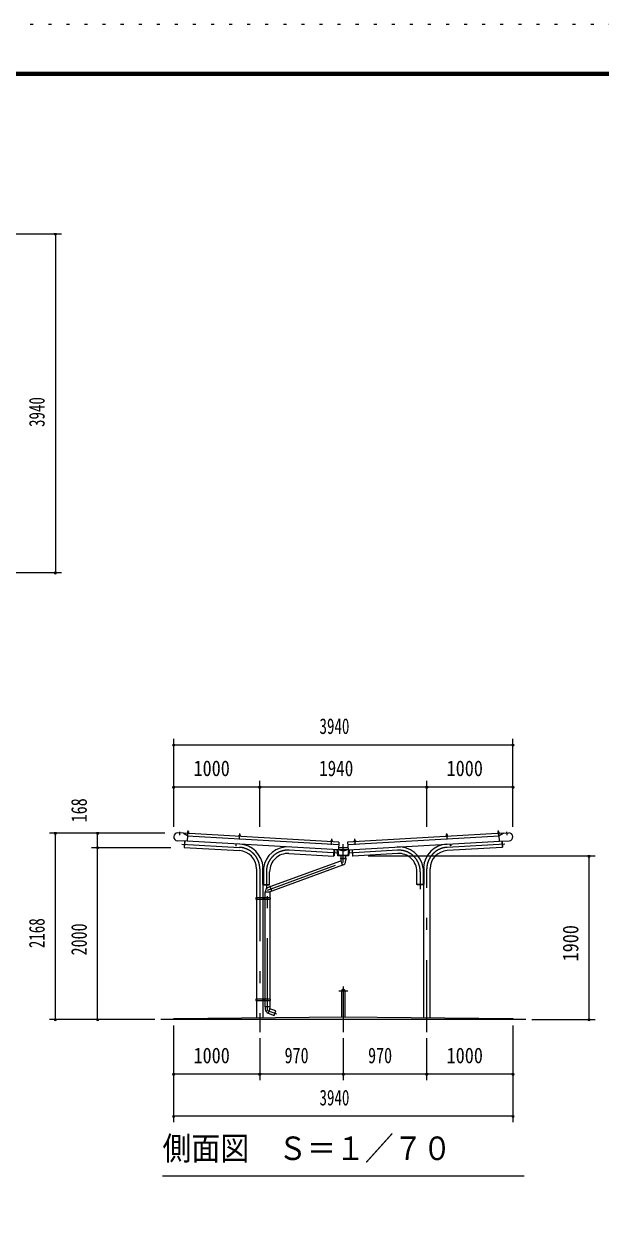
# Model space of a CAD drawing. Units: millimetres, scale not verified. Extents: x -30294 to 30299, y -14700 to 14700.
# Drawn here: x 1878 to 8577, y 668 to 14700 of the extents above; entities that cross this region are included whole.
import ezdxf
from ezdxf.enums import TextEntityAlignment as Align

# ---------------------------------------------------------------- set-up
doc = ezdxf.new("R2010")
doc.units = ezdxf.units.MM
doc.header["$LTSCALE"] = 70
doc.linetypes.add('USER3', pattern=[24, 12, -5, 2, -5])
doc.linetypes.add('USER4', pattern=[3, 0.5, -2.5])
for name, color, linetype, lineweight in [('0-2_1-0BOLD', 7, 'Continuous', 18), ('0-3_1-2CENTER', 3, 'USER3', 18), ('0-5_1-5DIM', 3, 'Continuous', 18), ('0-C_F-F', 5, 'Continuous', 18), ('0-D_F-E_J_ADD', 5, 'USER4', 18)]:
    doc.layers.add(name, color=color, linetype=linetype, lineweight=lineweight)
doc.styles.add('ＭＳ ゴシック', font='')
doc.styles.get('ＭＳ ゴシック').set_extended_font_data('MS Gothic')

msp = doc.modelspace()

# ---------------------------------------------------------------- linework, layer by layer
at = {"layer": '0-2_1-0BOLD'}
for p, q in [((3772.52, 5198.02), (3658.21, 5204.61)), ((3727.84, 5291.75), (3663.46, 5295.46)), ((3727.84, 5291.75), (3776.32, 5263.91)), ((5534.84, 5187.05), (3728.81, 5291.2)), ((3739.38, 5199.93), (3735.28, 5128.85)), ((3742.57, 5199.75), (3738.36, 5126.57)), ((3771.68, 5291.97), (3794.15, 5290.67)), ((3776.32, 5263.91), (3772.52, 5198.02)), ((5529.78, 5099.7), (3772.7, 5201.01)), ((3776.15, 5260.92), (5533.25, 5159.6)), ((3779.96, 5296.56), (3780.26, 5301.67)), ((3787.38, 5310.22), (3780.65, 5310.6)), ((3786.74, 5301.3), (3786.45, 5296.19)), ((4393.15, 5256.13), (4370.69, 5257.43)), ((4379.26, 5267.14), (4378.97, 5262.02)), ((4379.65, 5276.07), (4386.39, 5275.68)), ((4385.45, 5261.65), (4385.75, 5266.76)), ((5438.9, 5195.83), (5438.71, 5192.6)), ((5447.47, 5205.54), (5447.18, 5200.43)), ((5447.86, 5214.47), (5447.37, 5206.05)), ((5453.66, 5200.05), (5453.95, 5205.16)), ((5637.42, 5159.6), (7394.52, 5260.92)), ((5640.89, 5099.7), (7397.97, 5201.01)), ((5716.07, 5214.09), (5716.56, 5205.66)), ((5716.71, 5205.16), (5717.01, 5200.05)), ((5723.49, 5200.43), (5723.2, 5205.54)), ((6777.52, 5256.13), (6799.98, 5257.43)), ((6791.02, 5276.07), (6784.28, 5275.68)), ((6785.22, 5261.65), (6784.92, 5266.76)), ((6791.41, 5267.14), (6791.7, 5262.02)), ((7376.52, 5290.67), (7398.99, 5291.97)), ((7390.02, 5310.6), (7383.28, 5310.22)), ((7384.22, 5296.19), (7383.93, 5301.3)), ((7390.41, 5301.67), (7390.71, 5296.56)), ((7398.14, 5198.02), (7512.46, 5204.61)), ((7428.09, 5199.75), (7432.31, 5126.57)), ((7431.29, 5199.93), (7435.39, 5128.85)), ((3735.28, 5128.85), (3738.48, 5128.66)), ((3738.36, 5126.57), (4377.53, 5089.71)), ((4340.49, 5146.24), (4341.76, 5168.2)), ((5483.04, 5102.18), (5478.78, 5028.32)), ((5523.27, 5030.37), (5512.62, 5100.69)), ((5585.34, 5082.67), (5529.7, 5099.71)), ((5534.84, 5187.05), (5529.78, 5099.7)), ((5529.95, 5102.68), (5640.72, 5102.68)), ((5639.56, 5122.67), (5531.11, 5122.67)), ((5640.98, 5099.71), (5585.34, 5082.67)), ((5687.62, 5102.18), (5691.88, 5028.32)), ((7432.31, 5126.57), (6793.14, 5089.71)), ((6830.18, 5146.24), (6828.91, 5168.2)), ((7435.39, 5128.85), (7432.19, 5128.66)), ((5576.51, 4919.39), (4753.51, 4619.85)), ((5478.78, 5028.32), (5475.6, 5028.5)), ((5557.83, 4993.13), (5557.83, 5002.67)), ((5614.34, 4993.13), (5612.57, 4967.33)), ((5612.83, 5002.67), (5612.83, 4993.13)), ((5691.89, 5028.32), (5695.07, 5028.5)), ((4577.18, 4878.22), (4577.18, 4541.08)), ((4656.49, 4894.99), (4656.49, 4694.99)), ((4729.78, 4694.99), (4729.78, 4844.99)), ((6514.18, 4894.99), (6520.19, 4894.99)), ((6514.18, 4894.99), (6514.18, 4694.99)), ((6520.19, 4894.99), (6520.19, 4694.99)), ((6593.49, 3147.3), (6593.49, 4878.22)), ((4650.48, 4694.99), (4729.78, 4694.99)), ((4653.48, 4541.08), (4653.48, 4694.99)), ((4734.18, 4672.94), (4710.55, 4662.46)), ((4754.02, 4618.43), (4734.18, 4672.94)), ((6517.19, 4694.99), (6517.18, 3148.08)), ((4569.48, 4533.08), (4575.58, 4533.08)), ((4575.58, 4541.08), (4575.58, 4525.08)), ((4577.18, 4525.08), (4577.18, 3361.93)), ((4653.48, 3361.93), (4653.48, 4525.08)), ((4655.08, 4525.08), (4655.08, 4541.08)), ((4676.23, 4525.08), (4676.23, 4541.08)), ((4677.83, 4541.08), (4677.83, 4612.18)), ((4677.83, 3361.93), (4677.83, 4525.08)), ((4754.02, 4618.43), (4732.83, 4612.32)), ((4732.83, 4525.08), (4732.83, 3361.93)), ((4734.43, 4541.08), (4734.43, 4525.08)), ((4734.43, 4533.08), (4740.53, 4533.08)), ((5563.98, 3457.54), (5563.98, 3157.32)), ((5606.69, 3157.32), (5606.69, 3457.54)), ((4575.58, 3353.93), (4569.48, 3353.93)), ((4575.58, 3361.93), (4575.58, 3345.93)), ((4577.18, 3345.93), (4577.18, 3147.3)), ((4653.48, 3148.08), (4653.48, 3345.93)), ((4655.08, 3345.93), (4655.08, 3361.93)), ((4676.23, 3345.93), (4676.23, 3361.93)), ((4677.83, 3272.56), (4677.83, 3345.93)), ((4732.83, 3345.93), (4732.83, 3272.56)), ((4734.43, 3361.93), (4734.43, 3345.93)), ((4740.53, 3353.93), (4734.43, 3353.93)), ((7705.34, 3127.54), (3465.32, 3127.54)), ((4714.15, 3198.83), (4780.97, 3174.52))]:
    msp.add_line(p, q, dxfattribs=at)
for points in [[(3793.96, 5287.44), (3794.15, 5290.67), (3790.06, 5295.98), (3776.35, 5296.77), (3771.68, 5291.97), (3771.49, 5288.73)], [(3789.69, 5296), (3789.98, 5301.11), (3789.14, 5301.66), (3777.92, 5302.31), (3777.01, 5301.86), (3776.72, 5296.75)], [(3780.16, 5302.18), (3780.65, 5310.6), (3781.83, 5311.66), (3786.33, 5311.41), (3787.38, 5310.22), (3786.9, 5301.8)], [(4370.5, 5254.2), (4370.69, 5257.43), (4375.36, 5262.23), (4389.06, 5261.44), (4393.15, 5256.13), (4392.96, 5252.9)], [(4375.72, 5262.21), (4376.02, 5267.32), (4376.92, 5267.78), (4388.15, 5267.13), (4388.99, 5266.58), (4388.7, 5261.46)], [(4385.9, 5267.26), (4386.39, 5275.68), (4385.33, 5276.87), (4380.83, 5277.13), (4379.65, 5276.07), (4379.16, 5267.64)], [(5461.36, 5194.54), (5438.9, 5195.83), (5443.57, 5200.64), (5457.27, 5199.85)], [(5443.93, 5200.61), (5444.22, 5205.73), (5445.13, 5206.18), (5456.36, 5205.53), (5457.2, 5204.98), (5456.91, 5199.86)], [(5454.11, 5205.66), (5454.59, 5214.09), (5453.54, 5215.27), (5449.04, 5215.53), (5447.86, 5214.47), (5454.59, 5214.09)], [(5457.27, 5199.85), (5461.36, 5194.54), (5461.17, 5191.31)], [(7441.86, 5291.2), (5635.83, 5187.05), (5640.89, 5099.7)], [(5731.77, 5195.83), (5727.1, 5200.64), (5713.4, 5199.85), (5709.31, 5194.54)], [(5709.49, 5191.31), (5709.31, 5194.54), (5731.77, 5195.83), (5731.96, 5192.6)], [(5713.76, 5199.86), (5713.47, 5204.98), (5714.31, 5205.53), (5725.54, 5206.18), (5726.44, 5205.73), (5726.74, 5200.61)], [(5723.3, 5206.05), (5722.81, 5214.47), (5716.07, 5214.09), (5717.13, 5215.27), (5721.63, 5215.53), (5722.81, 5214.47)], [(6800.17, 5254.2), (6799.98, 5257.43), (6795.31, 5262.23), (6781.61, 5261.44), (6777.52, 5256.13), (6777.7, 5252.9)], [(6794.95, 5262.21), (6794.65, 5267.32), (6793.75, 5267.78), (6782.51, 5267.13), (6781.68, 5266.58), (6781.97, 5261.46)], [(6784.77, 5267.26), (6784.28, 5275.68), (6785.34, 5276.87), (6789.84, 5277.13), (6791.02, 5276.07), (6791.51, 5267.64)], [(7399.17, 5288.73), (7398.99, 5291.97), (7394.31, 5296.77), (7380.61, 5295.98), (7376.52, 5290.67), (7376.71, 5287.44)], [(7393.95, 5296.75), (7393.66, 5301.86), (7392.75, 5302.31), (7381.53, 5301.66), (7380.69, 5301.11), (7380.98, 5296)], [(7383.77, 5301.8), (7383.28, 5310.22), (7384.34, 5311.41), (7388.83, 5311.66), (7390.02, 5310.6), (7390.51, 5302.18)], [(7398.14, 5198.02), (7394.35, 5263.91), (7442.82, 5291.75), (7507.21, 5295.46)], [(4338.56, 5168.39), (4337.29, 5146.43), (4340.49, 5146.24)], [(4953.83, 5056.49), (5475.47, 5026.41), (5479.83, 5102.18)], [(5520.38, 5100.24), (5529.81, 5037.97), (5640.87, 5037.97), (5650.29, 5100.25)], [(5658.05, 5100.69), (5647.4, 5030.37), (5523.27, 5030.37)], [(6216.84, 5056.49), (5695.2, 5026.41), (5690.83, 5102.18)], [(6832.11, 5168.39), (6833.38, 5146.43), (6830.18, 5146.24)], [(4734.7, 4671.53), (5557.83, 4971.13), (5576.65, 4919.44)], [(5555.34, 5029.67), (5555.34, 5002.67), (5615.33, 5002.67), (5615.33, 5029.67)], [(5614.34, 4993.13), (5556.33, 4993.13), (5557.83, 4971.12)], [(4650.48, 4694.99), (4650.48, 4894.99), (4656.49, 4894.99)], [(6520.19, 4694.99), (6440.89, 4694.99), (6440.89, 4844.99)], [(4655.63, 4694.99), (4655.63, 4691.79), (4727.63, 4691.79), (4727.63, 4694.99)], [(6515.03, 4694.99), (6515.03, 4691.79), (6443.04, 4691.79), (6443.04, 4694.99)], [(4677.83, 4612.32), (4732.83, 4612.32), (4732.83, 4541.08)], [(4732.84, 3250.56), (4734.33, 3272.56), (4676.33, 3272.56), (4678.09, 3246.77)], [(4780.97, 3174.52), (4799.78, 3226.2), (4732.84, 3250.56), (4714.03, 3198.88)], [(3615.33, 3127.54), (3615.33, 3137.54), (5585.33, 3157.54), (7555.33, 3137.54), (7555.33, 3127.54)]]:
    msp.add_lwpolyline(points, dxfattribs=at)
for points in [[(4569.48, 4525.08), (4740.53, 4525.08), (4740.53, 4541.08), (4569.48, 4541.08)], [(4660.66, 4530.19), (4665.66, 4527.3), (4670.66, 4530.19), (4670.66, 4535.96), (4665.66, 4538.85), (4660.66, 4535.96)], [(4740.53, 3345.93), (4740.53, 3361.93), (4569.48, 3361.93), (4569.48, 3345.93)], [(4670.66, 3351.04), (4665.66, 3348.16), (4660.66, 3351.04), (4660.66, 3356.81), (4665.66, 3359.7), (4670.66, 3356.81)]]:
    msp.add_lwpolyline(points, close=True, dxfattribs=at)
for centre, radius in [((4665.66, 4533.08), 6.25), ((4665.66, 4533.08), 4.9), ((4665.66, 3353.93), 6.25), ((4665.66, 3353.93), 4.9)]:
    msp.add_circle(centre, radius, dxfattribs=at)
for centre, radius, start, end in [((3660.84, 5250.04), 45.5, 86.69978, 266.69978), ((3778.5, 5299.4), 2.88, 52.31572, 112.31572), ((3782.91, 5291.26), 10.75, 69.11201, 104.28793), ((3788.23, 5298.84), 2.88, 61.08423, 121.08423), ((4377.51, 5264.86), 2.88, 52.31572, 112.31572), ((4381.92, 5256.72), 10.75, 69.11201, 104.28793), ((4387.24, 5264.3), 2.88, 61.08423, 121.08423), ((5445.72, 5203.27), 2.88, 52.31572, 112.31572), ((5450.13, 5195.12), 10.75, 69.11201, 104.28793), ((5455.44, 5202.7), 2.88, 61.08423, 121.08423), ((5715.22, 5202.7), 2.88, 58.91577, 118.91577), ((5720.54, 5195.12), 10.75, 75.71207, 110.88799), ((5724.95, 5203.27), 2.88, 67.68428, 127.68428), ((6783.43, 5264.3), 2.88, 58.91577, 118.91577), ((6788.75, 5256.72), 10.75, 75.71207, 110.88799), ((6793.16, 5264.86), 2.88, 67.68428, 127.68428), ((7382.44, 5298.84), 2.88, 58.91577, 118.91577), ((7387.76, 5291.26), 10.75, 75.71207, 110.88799), ((7392.16, 5299.4), 2.88, 67.68428, 127.68428), ((7509.83, 5250.04), 45.5, 273.30022, 93.30022), ((4365.33, 4878.22), 211.85, 0, 86.7), ((4365.33, 4878.22), 288.15, 3.33707, 86.70007), ((4941.63, 4844.99), 288.15, 86.70003, 171.72519), ((4941.63, 4844.99), 211.85, 86.7, 180), ((6229.03, 4844.99), 288.15, 8.27481, 93.29997), ((6229.03, 4844.99), 211.85, 0, 93.3), ((6805.34, 4878.22), 288.15, 93.29993, 176.66293), ((6805.34, 4878.22), 211.85, 93.3, 180), ((5557.7, 4971.08), 55, 289.99945, 356.09424), ((4732.83, 4612.18), 55, 113.90576, 180), ((5585.33, 3457.54), 21.35, 0, 180), ((4732.97, 3250.52), 55, 183.90576, 250)]:
    msp.add_arc(centre, radius, start, end, dxfattribs=at)
at = {"layer": '0-3_1-2CENTER'}
for p, q in [((3683.8, 5309.92), (3681.59, 5270.98)), ((3780.68, 5252.67), (3784.72, 5322.77)), ((4379.69, 5218.13), (4383.73, 5288.23)), ((5447.9, 5156.53), (5451.94, 5226.63)), ((5722.77, 5156.53), (5718.73, 5226.63)), ((6790.98, 5218.13), (6786.94, 5288.23)), ((7385.95, 5322.77), (7389.99, 5252.67)), ((7489.08, 5270.98), (7486.87, 5309.92)), ((3710.84, 5166.37), (4379.73, 5127.8)), ((5530.78, 5061.43), (4956.03, 5094.57)), ((6214.64, 5094.57), (5639.89, 5061.43)), ((7459.83, 5166.37), (6790.94, 5127.8)), ((4615.33, 4878.22), (4615.33, 2977.54)), ((4691.63, 4844.99), (4691.63, 4641.79)), ((6479.03, 4844.99), (6479.03, 4641.79)), ((6555.33, 2977.54), (6555.33, 4878.22)), ((4678.16, 4533.08), (4653.16, 4533.08)), ((4665.66, 4520.58), (4665.66, 4545.58)), ((5585.33, 3508.89), (5585.33, 2977.54)), ((5533.98, 3457.54), (5636.68, 3457.54)), ((4653.16, 3353.93), (4678.16, 3353.93)), ((4665.66, 3366.43), (4665.66, 3341.43)), ((4705.33, 3231.31), (4809.08, 3193.55))]:
    msp.add_line(p, q, dxfattribs=at)
msp.add_lwpolyline([(4705.33, 3231.31), (4705.33, 4631.58), (5585.33, 4951.87), (5585.33, 5165.66)], dxfattribs=at)
for centre, start, end in [((4365.33, 4878.22), 0, 86.69983), ((4941.63, 4844.99), 86.70003, 180), ((6229.03, 4844.99), 0, 93.29997), ((6805.34, 4878.22), 93.30017, 180)]:
    msp.add_arc(centre, 250, start, end, dxfattribs=at)
at = {"layer": '0-5_1-5DIM'}
for p, q in [((918.32, 12262.54), (2310.33, 12262.54)), ((2254.33, 12262.54), (2226.33, 12262.54)), ((2240.33, 12262.54), (2240.33, 8322.54)), ((918.32, 8322.54), (2310.33, 8322.54)), ((2254.33, 8322.54), (2226.33, 8322.54)), ((3629.34, 6321.54), (3601.34, 6321.54)), ((3615.34, 5365.54), (3615.34, 6391.54)), ((3615.34, 6321.54), (7555.33, 6321.54)), ((7569.33, 6321.54), (7541.33, 6321.54)), ((7555.33, 5365.54), (7555.33, 6391.54)), ((4615.33, 5365.54), (4615.33, 5901.54)), ((6555.33, 5365.54), (6555.33, 5901.54)), ((3629.34, 5831.54), (3601.34, 5831.54)), ((3615.34, 5831.54), (4615.33, 5831.54)), ((4629.33, 5831.54), (4601.33, 5831.54)), ((4615.33, 5831.54), (6555.33, 5831.54)), ((6569.33, 5831.54), (6541.33, 5831.54)), ((6555.33, 5831.54), (7555.33, 5831.54)), ((7569.33, 5831.54), (7541.33, 5831.54)), ((2170.33, 5295.54), (3510.19, 5295.54)), ((2254.33, 5295.54), (2226.33, 5295.54)), ((2240.33, 3127.54), (2240.33, 5295.54)), ((2744.33, 5295.54), (2716.33, 5295.54)), ((2730.33, 5127.54), (2730.33, 5295.54)), ((2660.33, 5127.54), (3582.22, 5127.54)), ((2744.33, 5127.54), (2716.33, 5127.54)), ((2730.33, 3127.54), (2730.33, 5127.54)), ((5873.38, 5027.54), (8510.34, 5027.54)), ((8454.34, 5027.54), (8426.34, 5027.54)), ((8440.34, 3127.54), (8440.34, 5027.54)), ((3395.32, 3127.54), (2170.33, 3127.54)), ((2254.33, 3127.54), (2226.33, 3127.54)), ((2744.33, 3127.54), (2716.33, 3127.54)), ((7775.34, 3127.54), (8510.34, 3127.54)), ((8454.34, 3127.54), (8426.34, 3127.54)), ((3615.33, 1932.54), (3615.33, 3057.54)), ((7555.33, 3057.54), (7555.33, 1932.54)), ((4615.33, 2907.54), (4615.33, 2422.54)), ((5585.33, 2907.54), (5585.33, 2422.54)), ((6555.33, 2422.54), (6555.33, 2907.54)), ((3629.33, 2492.54), (3601.33, 2492.54)), ((3615.33, 2492.54), (4615.33, 2492.54)), ((4629.33, 2492.54), (4601.33, 2492.54)), ((4615.33, 2492.54), (5585.33, 2492.54)), ((5599.33, 2492.54), (5571.33, 2492.54)), ((5585.33, 2492.54), (6555.33, 2492.54)), ((6569.33, 2492.54), (6541.33, 2492.54)), ((6555.33, 2492.54), (7555.33, 2492.54)), ((7569.33, 2492.54), (7541.33, 2492.54)), ((3629.33, 2002.54), (3601.33, 2002.54)), ((7555.33, 2002.54), (3615.33, 2002.54)), ((7569.33, 2002.54), (7541.33, 2002.54)), ((7685.33, 1302.54), (3485.33, 1302.54))]:
    msp.add_line(p, q, dxfattribs=at)
for centre in [(2240.33, 12262.54), (2240.33, 8322.54), (3615.34, 6321.54), (7555.33, 6321.54), (3615.34, 5831.54), (4615.33, 5831.54), (6555.33, 5831.54), (7555.33, 5831.54), (2240.33, 5295.54), (2730.33, 5295.54), (2730.33, 5127.54), (8440.34, 5027.54), (2240.33, 3127.54), (2730.33, 3127.54), (8440.34, 3127.54), (3615.33, 2492.54), (4615.33, 2492.54), (5585.33, 2492.54), (6555.33, 2492.54), (7555.33, 2492.54), (3615.33, 2002.54), (7555.33, 2002.54)]:
    msp.add_arc(centre, 14, 180, 0, dxfattribs=at)
at = {"layer": '0-C_F-F'}
for points in [[(29598.87, -14000), (-10581.13, -14000), (-10581.13, 14140), (29598.87, 14140)], [(29595.37, -13996.5), (-10577.63, -13996.5), (-10577.63, 14136.5), (29595.37, 14136.5)], [(29591.87, -13993), (29591.87, 14133), (-10574.13, 14133), (-10574.13, -13993)], [(29588.37, -13989.5), (-10570.63, -13989.5), (-10570.63, 14129.5), (29588.37, 14129.5)], [(29584.87, -13986), (29584.87, 14126), (-10567.13, 14126), (-10567.13, -13986)], [(29581.37, -13982.5), (-10563.63, -13982.5), (-10563.63, 14122.5), (29581.37, 14122.5)], [(29577.87, -13979), (29577.87, 14119), (-10560.13, 14119), (-10560.13, -13979)], [(29574.37, -13975.5), (-10556.63, -13975.5), (-10556.63, 14115.5), (29574.37, 14115.5)], [(29570.87, -13972), (-10553.13, -13972), (-10553.13, 14112), (29570.87, 14112)], [(29567.37, -13968.5), (-10549.63, -13968.5), (-10549.63, 14108.5), (29567.37, 14108.5)], [(29563.87, -13965), (29563.87, 14105), (-10546.13, 14105), (-10546.13, -13965)]]:
    msp.add_lwpolyline(points, close=True, dxfattribs=at)
at = {"layer": '0-D_F-E_J_ADD'}
msp.add_lwpolyline([(30298.87, -14700), (-11281.13, -14700), (-11281.13, 14700), (30298.87, 14700)], close=True, dxfattribs=at)

# ---------------------------------------------------------------- texts
at = {"layer": '0-5_1-5DIM', "color": 7, "style": 'ＭＳ ゴシック'}
for s, width, p in [('3940', 0.7, (2170.33, 10016.03)), ('168', 0.75, (2660.33, 5419.29)), ('2168', 0.7, (2170.33, 3956.1)), ('2000', 0.75, (2660.33, 3871.29)), ('1900', 0.85, (8370.34, 3801.96))]:
    msp.add_text(s, height=182.3, rotation=90, dxfattribs=dict(at, width=width)).set_placement(p, align=Align.BOTTOM_LEFT)
for s, height, width, p in [('3940', 182.3, 0.7, (5308.82, 6391.54)), ('1000', 182.3, 0.85, (3845.41, 5901.54)), ('1940', 182.3, 0.8, (5304.28, 5901.54)), ('1000', 182.3, 0.85, (6785.41, 5901.54)), ('1000', 182.3, 0.85, (3845.41, 2562.54)), ('970', 182.3, 0.75, (4903.18, 2562.54)), ('970', 182.3, 0.75, (5873.18, 2562.54)), ('1000', 182.3, 0.85, (6785.41, 2562.54)), ('3940', 182.3, 0.7, (5308.82, 2072.54)), ('側面図\u3000Ｓ＝１／７０', 273.5, 0.9, (3485.33, 1409.85))]:
    msp.add_text(s, height=height, dxfattribs=dict(at, width=width)).set_placement(p, align=Align.BOTTOM_LEFT)

doc.saveas('drawing.dxf')
